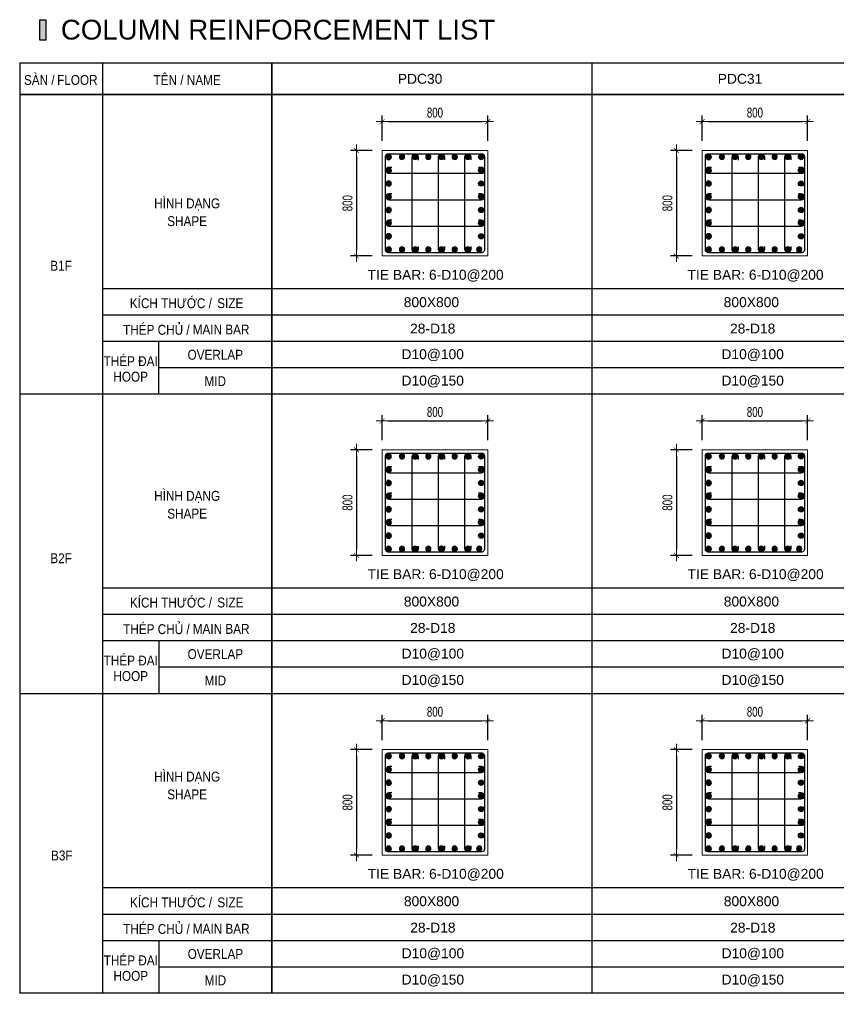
# Model space of a CAD drawing. Header units: millimetres. Extents: x 49323 to 598907, y -6102 to 181761.
# Drawn here: x 568874 to 575085, y 91025 to 98408 of the extents above; entities that cross this region are included whole.
import ezdxf
from ezdxf.enums import TextEntityAlignment as Align

# ---------------------------------------------------------------- set-up
doc = ezdxf.new("R2010")
doc.units = ezdxf.units.MM
doc.linetypes.add('CENTER2', pattern=[1.125, 0.75, -0.125, 0.125, -0.125])
doc.layers.get('Defpoints').update_dxf_attribs({"color": 151, "lineweight": 9})
for name, color, linetype in [('2', 2, 'Continuous'), ('CEN', 1, 'CENTER2'), ('STL', 3, 'Continuous'), ('TIT1', 3, 'Continuous'), ('TXT', 3, 'Continuous')]:
    doc.layers.add(name, color=color, linetype=linetype)
for name, color, linetype, lineweight in [('NDC_S_CONTINUOUS', 3, 'Continuous', 20), ('NDC_S_DIM', 1, 'Continuous', 15), ('NDC_S_VN TEXT', 7, 'Continuous', 20)]:
    doc.layers.add(name, color=color, linetype=linetype, lineweight=lineweight)
doc.styles.add('ARIAL', font='arial.ttf', dxfattribs={"width": 0.8})
doc.styles.add('NDC_ARIAL', font='arial.ttf', dxfattribs={"width": 0.85})
doc.styles.add('NDC_DIM', font='', dxfattribs={"width": 0.75})
doc.styles.get('NDC_DIM').set_extended_font_data('Dotum')
doc.dimstyles.new('NDC_dim_30', dxfattribs={"dimscale": 30, "dimtxt": 2.5, "dimasz": 1.5, "dimexe": 1.5, "dimexo": 2.5, "dimgap": 1, "dimtad": 1, "dimdec": 0, "dimzin": 0, "dimdsep": 46, "dimtxsty": 'NDC_DIM', "dimblk": 'DIMMARK', "dimcen": 0.09, "dimdle": 1.2, "dimclrd": 1, "dimclre": 1, "dimclrt": 3, "dimadec": 0, "dimazin": 0, "dimtfac": 1, "dimtdec": 0, "dimtix": 1, "dimtofl": 0, "dimtmove": 0, "dimatfit": 3, "dimfxl": 8, "dimfxlon": 1, "dimtolj": 1, "dimtzin": 0, "dimarcsym": 0})

# ---------------------------------------------------------------- blocks, each defined once
blk = doc.blocks.new('8')
at = {"layer": '2'}
blk.add_hatch(color=256, dxfattribs=at).paths.add_polyline_path([(20, 0, 0.386127), (1.9, 19.9), (-1.9, 19.9, 0.386127), (-20, 0, 1)])
blk.add_circle((0, 0), 20, dxfattribs=at)
blk = doc.blocks.new('5')
at = {"layer": 'CEN', "rotation": 180}
blk.add_blockref('8', (0, 0), dxfattribs=at)
blk = doc.blocks.new('DIMMARK')
at = {"layer": 'NDC_S_DIM', "color": 1}
blk.add_line((-1.5, 0), (1, 0), dxfattribs=at)
at = {"layer": 'NDC_S_DIM', "color": 2, "const_width": 0.1}
blk.add_lwpolyline([(-0.42, -0.42), (0.42, 0.42)], dxfattribs=at)
blk = doc.blocks.new('*D1625')
at = {"layer": 'Defpoints', "color": 0, "ltscale": 40, "transparency": 16777216}
for p in [(572424.9, 93092.2), (571624.9, 92870.8), (572424.9, 92870.8)]:
    blk.add_point(p, dxfattribs=at)
at = {"layer": 'NDC_S_DIM', "color": 1, "lineweight": -2, "ltscale": 40, "transparency": 16777216}
for p, q in [((571624.9, 92945.8), (571624.9, 93137.2)), ((572424.9, 92945.8), (572424.9, 93137.2)), ((571669.9, 93092.2), (572379.9, 93092.2))]:
    blk.add_line(p, q, dxfattribs=at)
at = {"layer": 'NDC_S_DIM', "color": 1, "lineweight": -2, "ltscale": 40, "transparency": 16777216, "xscale": 45, "yscale": 45, "zscale": 45, "rotation": 180}
blk.add_blockref('DIMMARK', (571624.9, 93092.2), dxfattribs=at)
at = {"layer": 'NDC_S_DIM', "color": 1, "lineweight": -2, "ltscale": 40, "transparency": 16777216, "xscale": 45, "yscale": 45, "zscale": 45}
blk.add_blockref('DIMMARK', (572424.9, 93092.2), dxfattribs=at)
at = {"layer": 'NDC_S_DIM', "color": 3, "ltscale": 40, "transparency": 16777216, "insert": (572024.9, 93159.8), "char_height": 75, "attachment_point": 5, "style": 'NDC_DIM'}
blk.add_mtext('\\A1;800', dxfattribs=at)
blk = doc.blocks.new('*D1626')
at = {"layer": 'Defpoints', "color": 0, "ltscale": 40, "transparency": 16777216}
for p in [(571624.9, 92873.4), (571429.5, 92073.4), (571624.9, 92073.4)]:
    blk.add_point(p, dxfattribs=at)
at = {"layer": 'NDC_S_DIM', "color": 1, "lineweight": -2, "ltscale": 40, "transparency": 16777216}
for p, q in [((571549.9, 92873.4), (571384.5, 92873.4)), ((571429.5, 92828.4), (571429.5, 92118.4)), ((571549.9, 92073.4), (571384.5, 92073.4))]:
    blk.add_line(p, q, dxfattribs=at)
at = {"layer": 'NDC_S_DIM', "color": 1, "lineweight": -2, "ltscale": 40, "transparency": 16777216, "xscale": 45, "yscale": 45, "zscale": 45}
for p, rotation in [((571429.5, 92873.4), 90), ((571429.5, 92073.4), 270)]:
    blk.add_blockref('DIMMARK', p, dxfattribs=dict(at, rotation=rotation))
at = {"layer": 'NDC_S_DIM', "color": 3, "ltscale": 40, "transparency": 16777216, "insert": (571362, 92473.4), "char_height": 75, "attachment_point": 5, "rotation": 90, "style": 'NDC_DIM'}
blk.add_mtext('\\A1;800', dxfattribs=at)
blk = doc.blocks.new('*D1627')
at = {"layer": 'Defpoints', "color": 0, "ltscale": 40, "transparency": 16777216}
for p in [(572424.9, 95365.1), (571624.9, 95143.7), (572424.9, 95143.7)]:
    blk.add_point(p, dxfattribs=at)
at = {"layer": 'NDC_S_DIM', "color": 1, "lineweight": -2, "ltscale": 40, "transparency": 16777216}
for p, q in [((571624.9, 95218.7), (571624.9, 95410.1)), ((572424.9, 95218.7), (572424.9, 95410.1)), ((571669.9, 95365.1), (572379.9, 95365.1))]:
    blk.add_line(p, q, dxfattribs=at)
at = {"layer": 'NDC_S_DIM', "color": 1, "lineweight": -2, "ltscale": 40, "transparency": 16777216, "xscale": 45, "yscale": 45, "zscale": 45, "rotation": 180}
blk.add_blockref('DIMMARK', (571624.9, 95365.1), dxfattribs=at)
at = {"layer": 'NDC_S_DIM', "color": 1, "lineweight": -2, "ltscale": 40, "transparency": 16777216, "xscale": 45, "yscale": 45, "zscale": 45}
blk.add_blockref('DIMMARK', (572424.9, 95365.1), dxfattribs=at)
at = {"layer": 'NDC_S_DIM', "color": 3, "ltscale": 40, "transparency": 16777216, "insert": (572024.9, 95432.6), "char_height": 75, "attachment_point": 5, "style": 'NDC_DIM'}
blk.add_mtext('\\A1;800', dxfattribs=at)
blk = doc.blocks.new('*D1628')
at = {"layer": 'Defpoints', "color": 0, "ltscale": 40, "transparency": 16777216}
for p in [(571624.9, 95146.2), (571429.5, 94346.2), (571624.9, 94346.2)]:
    blk.add_point(p, dxfattribs=at)
at = {"layer": 'NDC_S_DIM', "color": 1, "lineweight": -2, "ltscale": 40, "transparency": 16777216}
for p, q in [((571549.9, 95146.2), (571384.5, 95146.2)), ((571429.5, 95101.2), (571429.5, 94391.2)), ((571549.9, 94346.2), (571384.5, 94346.2))]:
    blk.add_line(p, q, dxfattribs=at)
at = {"layer": 'NDC_S_DIM', "color": 1, "lineweight": -2, "ltscale": 40, "transparency": 16777216, "xscale": 45, "yscale": 45, "zscale": 45}
for p, rotation in [((571429.5, 95146.2), 90), ((571429.5, 94346.2), 270)]:
    blk.add_blockref('DIMMARK', p, dxfattribs=dict(at, rotation=rotation))
at = {"layer": 'NDC_S_DIM', "color": 3, "ltscale": 40, "transparency": 16777216, "insert": (571362, 94746.2), "char_height": 75, "attachment_point": 5, "rotation": 90, "style": 'NDC_DIM'}
blk.add_mtext('\\A1;800', dxfattribs=at)
blk = doc.blocks.new('*D1629')
at = {"layer": 'Defpoints', "color": 0, "ltscale": 40, "transparency": 16777216}
for p in [(572424.9, 97634.5), (571624.9, 97413.1), (572424.9, 97413.1)]:
    blk.add_point(p, dxfattribs=at)
at = {"layer": 'NDC_S_DIM', "color": 1, "lineweight": -2, "ltscale": 40, "transparency": 16777216}
for p, q in [((571624.9, 97488.1), (571624.9, 97679.5)), ((571669.9, 97634.5), (572379.9, 97634.5)), ((572424.9, 97488.1), (572424.9, 97679.5))]:
    blk.add_line(p, q, dxfattribs=at)
at = {"layer": 'NDC_S_DIM', "color": 1, "lineweight": -2, "ltscale": 40, "transparency": 16777216, "xscale": 45, "yscale": 45, "zscale": 45, "rotation": 180}
blk.add_blockref('DIMMARK', (571624.9, 97634.5), dxfattribs=at)
at = {"layer": 'NDC_S_DIM', "color": 1, "lineweight": -2, "ltscale": 40, "transparency": 16777216, "xscale": 45, "yscale": 45, "zscale": 45}
blk.add_blockref('DIMMARK', (572424.9, 97634.5), dxfattribs=at)
at = {"layer": 'NDC_S_DIM', "color": 3, "ltscale": 40, "transparency": 16777216, "insert": (572024.9, 97702.1), "char_height": 75, "attachment_point": 5, "style": 'NDC_DIM'}
blk.add_mtext('\\A1;800', dxfattribs=at)
blk = doc.blocks.new('*D1630')
at = {"layer": 'Defpoints', "color": 0, "ltscale": 40, "transparency": 16777216}
for p in [(571624.9, 97415.7), (571429.5, 96615.7), (571624.9, 96615.7)]:
    blk.add_point(p, dxfattribs=at)
at = {"layer": 'NDC_S_DIM', "color": 1, "lineweight": -2, "ltscale": 40, "transparency": 16777216}
for p, q in [((571549.9, 97415.7), (571384.5, 97415.7)), ((571429.5, 97370.7), (571429.5, 96660.7)), ((571549.9, 96615.7), (571384.5, 96615.7))]:
    blk.add_line(p, q, dxfattribs=at)
at = {"layer": 'NDC_S_DIM', "color": 1, "lineweight": -2, "ltscale": 40, "transparency": 16777216, "xscale": 45, "yscale": 45, "zscale": 45}
for p, rotation in [((571429.5, 97415.7), 90), ((571429.5, 96615.7), 270)]:
    blk.add_blockref('DIMMARK', p, dxfattribs=dict(at, rotation=rotation))
at = {"layer": 'NDC_S_DIM', "color": 3, "ltscale": 40, "transparency": 16777216, "insert": (571362, 97015.7), "char_height": 75, "attachment_point": 5, "rotation": 90, "style": 'NDC_DIM'}
blk.add_mtext('\\A1;800', dxfattribs=at)
blk = doc.blocks.new('*D1717')
at = {"layer": 'Defpoints', "color": 0, "ltscale": 40, "transparency": 16777216}
for p in [(574851, 93092.2), (574051, 92870.8), (574851, 92870.8)]:
    blk.add_point(p, dxfattribs=at)
at = {"layer": 'NDC_S_DIM', "color": 1, "lineweight": -2, "ltscale": 40, "transparency": 16777216}
for p, q in [((574051, 92945.8), (574051, 93137.2)), ((574851, 92945.8), (574851, 93137.2)), ((574096, 93092.2), (574806, 93092.2))]:
    blk.add_line(p, q, dxfattribs=at)
at = {"layer": 'NDC_S_DIM', "color": 1, "lineweight": -2, "ltscale": 40, "transparency": 16777216, "xscale": 45, "yscale": 45, "zscale": 45, "rotation": 180}
blk.add_blockref('DIMMARK', (574051, 93092.2), dxfattribs=at)
at = {"layer": 'NDC_S_DIM', "color": 1, "lineweight": -2, "ltscale": 40, "transparency": 16777216, "xscale": 45, "yscale": 45, "zscale": 45}
blk.add_blockref('DIMMARK', (574851, 93092.2), dxfattribs=at)
at = {"layer": 'NDC_S_DIM', "color": 3, "ltscale": 40, "transparency": 16777216, "insert": (574451, 93159.8), "char_height": 75, "attachment_point": 5, "style": 'NDC_DIM'}
blk.add_mtext('\\A1;800', dxfattribs=at)
blk = doc.blocks.new('*D1718')
at = {"layer": 'Defpoints', "color": 0, "ltscale": 40, "transparency": 16777216}
for p in [(574051, 92873.4), (573855.6, 92073.4), (574051, 92073.4)]:
    blk.add_point(p, dxfattribs=at)
at = {"layer": 'NDC_S_DIM', "color": 1, "lineweight": -2, "ltscale": 40, "transparency": 16777216}
for p, q in [((573976, 92873.4), (573810.6, 92873.4)), ((573855.6, 92828.4), (573855.6, 92118.4)), ((573976, 92073.4), (573810.6, 92073.4))]:
    blk.add_line(p, q, dxfattribs=at)
at = {"layer": 'NDC_S_DIM', "color": 1, "lineweight": -2, "ltscale": 40, "transparency": 16777216, "xscale": 45, "yscale": 45, "zscale": 45}
for p, rotation in [((573855.6, 92873.4), 90), ((573855.6, 92073.4), 270)]:
    blk.add_blockref('DIMMARK', p, dxfattribs=dict(at, rotation=rotation))
at = {"layer": 'NDC_S_DIM', "color": 3, "ltscale": 40, "transparency": 16777216, "insert": (573788.1, 92473.4), "char_height": 75, "attachment_point": 5, "rotation": 90, "style": 'NDC_DIM'}
blk.add_mtext('\\A1;800', dxfattribs=at)
blk = doc.blocks.new('*D1719')
at = {"layer": 'Defpoints', "color": 0, "ltscale": 40, "transparency": 16777216}
for p in [(574851, 95365.1), (574051, 95143.7), (574851, 95143.7)]:
    blk.add_point(p, dxfattribs=at)
at = {"layer": 'NDC_S_DIM', "color": 1, "lineweight": -2, "ltscale": 40, "transparency": 16777216}
for p, q in [((574051, 95218.7), (574051, 95410.1)), ((574851, 95218.7), (574851, 95410.1)), ((574096, 95365.1), (574806, 95365.1))]:
    blk.add_line(p, q, dxfattribs=at)
at = {"layer": 'NDC_S_DIM', "color": 1, "lineweight": -2, "ltscale": 40, "transparency": 16777216, "xscale": 45, "yscale": 45, "zscale": 45, "rotation": 180}
blk.add_blockref('DIMMARK', (574051, 95365.1), dxfattribs=at)
at = {"layer": 'NDC_S_DIM', "color": 1, "lineweight": -2, "ltscale": 40, "transparency": 16777216, "xscale": 45, "yscale": 45, "zscale": 45}
blk.add_blockref('DIMMARK', (574851, 95365.1), dxfattribs=at)
at = {"layer": 'NDC_S_DIM', "color": 3, "ltscale": 40, "transparency": 16777216, "insert": (574451, 95432.6), "char_height": 75, "attachment_point": 5, "style": 'NDC_DIM'}
blk.add_mtext('\\A1;800', dxfattribs=at)
blk = doc.blocks.new('*D1720')
at = {"layer": 'Defpoints', "color": 0, "ltscale": 40, "transparency": 16777216}
for p in [(574051, 95146.2), (573855.6, 94346.2), (574051, 94346.2)]:
    blk.add_point(p, dxfattribs=at)
at = {"layer": 'NDC_S_DIM', "color": 1, "lineweight": -2, "ltscale": 40, "transparency": 16777216}
for p, q in [((573976, 95146.2), (573810.6, 95146.2)), ((573855.6, 95101.2), (573855.6, 94391.2)), ((573976, 94346.2), (573810.6, 94346.2))]:
    blk.add_line(p, q, dxfattribs=at)
at = {"layer": 'NDC_S_DIM', "color": 1, "lineweight": -2, "ltscale": 40, "transparency": 16777216, "xscale": 45, "yscale": 45, "zscale": 45}
for p, rotation in [((573855.6, 95146.2), 90), ((573855.6, 94346.2), 270)]:
    blk.add_blockref('DIMMARK', p, dxfattribs=dict(at, rotation=rotation))
at = {"layer": 'NDC_S_DIM', "color": 3, "ltscale": 40, "transparency": 16777216, "insert": (573788.1, 94746.2), "char_height": 75, "attachment_point": 5, "rotation": 90, "style": 'NDC_DIM'}
blk.add_mtext('\\A1;800', dxfattribs=at)
blk = doc.blocks.new('*D1723')
at = {"layer": 'Defpoints', "color": 0, "ltscale": 40, "transparency": 16777216}
for p in [(574851, 97634.5), (574051, 97413.1), (574851, 97413.1)]:
    blk.add_point(p, dxfattribs=at)
at = {"layer": 'NDC_S_DIM', "color": 1, "lineweight": -2, "ltscale": 40, "transparency": 16777216}
for p, q in [((574051, 97488.1), (574051, 97679.5)), ((574096, 97634.5), (574806, 97634.5)), ((574851, 97488.1), (574851, 97679.5))]:
    blk.add_line(p, q, dxfattribs=at)
at = {"layer": 'NDC_S_DIM', "color": 1, "lineweight": -2, "ltscale": 40, "transparency": 16777216, "xscale": 45, "yscale": 45, "zscale": 45, "rotation": 180}
blk.add_blockref('DIMMARK', (574051, 97634.5), dxfattribs=at)
at = {"layer": 'NDC_S_DIM', "color": 1, "lineweight": -2, "ltscale": 40, "transparency": 16777216, "xscale": 45, "yscale": 45, "zscale": 45}
blk.add_blockref('DIMMARK', (574851, 97634.5), dxfattribs=at)
at = {"layer": 'NDC_S_DIM', "color": 3, "ltscale": 40, "transparency": 16777216, "insert": (574451, 97702.1), "char_height": 75, "attachment_point": 5, "style": 'NDC_DIM'}
blk.add_mtext('\\A1;800', dxfattribs=at)
blk = doc.blocks.new('*D1724')
at = {"layer": 'Defpoints', "color": 0, "ltscale": 40, "transparency": 16777216}
for p in [(574051, 97415.7), (573855.6, 96615.7), (574051, 96615.7)]:
    blk.add_point(p, dxfattribs=at)
at = {"layer": 'NDC_S_DIM', "color": 1, "lineweight": -2, "ltscale": 40, "transparency": 16777216}
for p, q in [((573976, 97415.7), (573810.6, 97415.7)), ((573855.6, 97370.7), (573855.6, 96660.7)), ((573976, 96615.7), (573810.6, 96615.7))]:
    blk.add_line(p, q, dxfattribs=at)
at = {"layer": 'NDC_S_DIM', "color": 1, "lineweight": -2, "ltscale": 40, "transparency": 16777216, "xscale": 45, "yscale": 45, "zscale": 45}
for p, rotation in [((573855.6, 97415.7), 90), ((573855.6, 96615.7), 270)]:
    blk.add_blockref('DIMMARK', p, dxfattribs=dict(at, rotation=rotation))
at = {"layer": 'NDC_S_DIM', "color": 3, "ltscale": 40, "transparency": 16777216, "insert": (573788.1, 97015.7), "char_height": 75, "attachment_point": 5, "rotation": 90, "style": 'NDC_DIM'}
blk.add_mtext('\\A1;800', dxfattribs=at)

msp = doc.modelspace()

# ---------------------------------------------------------------- hatches: boundary and pattern name
at = {"layer": 'TXT'}
msp.add_hatch(color=7, dxfattribs=at).paths.add_polyline_path([(569075.8, 98253.8), (569075.8, 98403.8), (569025.8, 98403.8), (569025.8, 98253.8)])

# ---------------------------------------------------------------- linework, layer by layer
at = {"layer": '2', "lineweight": -2, "ltscale": 1000}
for points in [[(572399.9, 97370.7), (572399.9, 96660.7, -0.414214), (572379.9, 96640.7), (571669.9, 96640.7, -0.414214), (571649.9, 96660.7), (571649.9, 97370.7, -0.414214), (571669.9, 97390.7), (572379.9, 97390.7, -0.414214)], [(574826, 97370.7), (574826, 96660.7, -0.414214), (574806, 96640.7), (574096, 96640.7, -0.414214), (574076, 96660.7), (574076, 97370.7, -0.414214), (574096, 97390.7), (574806, 97390.7, -0.414214)], [(572399.9, 95101.2), (572399.9, 94391.2, -0.414214), (572379.9, 94371.2), (571669.9, 94371.2, -0.414214), (571649.9, 94391.2), (571649.9, 95101.2, -0.414214), (571669.9, 95121.2), (572379.9, 95121.2, -0.414214)], [(574826, 95101.2), (574826, 94391.2, -0.414214), (574806, 94371.2), (574096, 94371.2, -0.414214), (574076, 94391.2), (574076, 95101.2, -0.414214), (574096, 95121.2), (574806, 95121.2, -0.414214)], [(572399.9, 92828.4), (572399.9, 92118.4, -0.414214), (572379.9, 92098.4), (571669.9, 92098.4, -0.414214), (571649.9, 92118.4), (571649.9, 92828.4, -0.414214), (571669.9, 92848.4), (572379.9, 92848.4, -0.414214)], [(574826, 92828.4), (574826, 92118.4, -0.414214), (574806, 92098.4), (574096, 92098.4, -0.414214), (574076, 92118.4), (574076, 92828.4, -0.414214), (574096, 92848.4), (574806, 92848.4, -0.414214)]]:
    msp.add_lwpolyline(points, format="xyb", close=True, dxfattribs=at)
at = {"layer": '2'}
for points in [[(571897.2, 96685.3), (571897.2, 96663.2, -1), (571852.2, 96663.2), (571852.2, 97365.2, -1), (571897.2, 97365.2), (571897.2, 97343)], [(572097.2, 96686.8), (572097.2, 96664.7, -1), (572052.2, 96664.7), (572052.2, 97366.7, -1), (572097.2, 97366.7), (572097.2, 97344.5)], [(572297.2, 96686.8), (572297.2, 96664.7, -1), (572252.2, 96664.7), (572252.2, 97366.7, -1), (572297.2, 97366.7), (572297.2, 97344.5)], [(574323.3, 96685.3), (574323.3, 96663.2, -1), (574278.3, 96663.2), (574278.3, 97365.2, -1), (574323.3, 97365.2), (574323.3, 97343)], [(574523.3, 96686.8), (574523.3, 96664.7, -1), (574478.3, 96664.7), (574478.3, 97366.7, -1), (574523.3, 97366.7), (574523.3, 97344.5)], [(574723.3, 96686.8), (574723.3, 96664.7, -1), (574678.3, 96664.7), (574678.3, 97366.7, -1), (574723.3, 97366.7), (574723.3, 97344.5)], [(571696.8, 97287.2), (571674.7, 97287.2, 1), (571674.7, 97242.2), (572376.7, 97242.2, 1), (572376.7, 97287.2), (572354.6, 97287.2)], [(574122.9, 97287.2), (574100.8, 97287.2, 1), (574100.8, 97242.2), (574802.8, 97242.2, 1), (574802.8, 97287.2), (574780.7, 97287.2)], [(571696.8, 97087.2), (571674.7, 97087.2, 1), (571674.7, 97042.2), (572376.7, 97042.2, 1), (572376.7, 97087.2), (572354.6, 97087.2)], [(574122.9, 97087.2), (574100.8, 97087.2, 1), (574100.8, 97042.2), (574802.8, 97042.2, 1), (574802.8, 97087.2), (574780.7, 97087.2)], [(571696.8, 96887.2), (571674.7, 96887.2, 1), (571674.7, 96842.2), (572376.7, 96842.2, 1), (572376.7, 96887.2), (572354.6, 96887.2)], [(574122.9, 96887.2), (574100.8, 96887.2, 1), (574100.8, 96842.2), (574802.8, 96842.2, 1), (574802.8, 96887.2), (574780.7, 96887.2)], [(571897.2, 94415.9), (571897.2, 94393.7, -1), (571852.2, 94393.7), (571852.2, 95095.7, -1), (571897.2, 95095.7), (571897.2, 95073.6)], [(572097.2, 94417.4), (572097.2, 94395.2, -1), (572052.2, 94395.2), (572052.2, 95097.2, -1), (572097.2, 95097.2), (572097.2, 95075.1)], [(572297.2, 94417.4), (572297.2, 94395.2, -1), (572252.2, 94395.2), (572252.2, 95097.2, -1), (572297.2, 95097.2), (572297.2, 95075.1)], [(574323.3, 94415.9), (574323.3, 94393.7, -1), (574278.3, 94393.7), (574278.3, 95095.7, -1), (574323.3, 95095.7), (574323.3, 95073.6)], [(574523.3, 94417.4), (574523.3, 94395.2, -1), (574478.3, 94395.2), (574478.3, 95097.2, -1), (574523.3, 95097.2), (574523.3, 95075.1)], [(574723.3, 94417.4), (574723.3, 94395.2, -1), (574678.3, 94395.2), (574678.3, 95097.2, -1), (574723.3, 95097.2), (574723.3, 95075.1)], [(571696.8, 95017.8), (571674.7, 95017.8, 1), (571674.7, 94972.8), (572376.7, 94972.8, 1), (572376.7, 95017.8), (572354.6, 95017.8)], [(574122.9, 95017.8), (574100.8, 95017.8, 1), (574100.8, 94972.8), (574802.8, 94972.8, 1), (574802.8, 95017.8), (574780.7, 95017.8)], [(571696.8, 94817.8), (571674.7, 94817.8, 1), (571674.7, 94772.8), (572376.7, 94772.8, 1), (572376.7, 94817.8), (572354.6, 94817.8)], [(574122.9, 94817.8), (574100.8, 94817.8, 1), (574100.8, 94772.8), (574802.8, 94772.8, 1), (574802.8, 94817.8), (574780.7, 94817.8)], [(571696.8, 94617.8), (571674.7, 94617.8, 1), (571674.7, 94572.8), (572376.7, 94572.8, 1), (572376.7, 94617.8), (572354.6, 94617.8)], [(574122.9, 94617.8), (574100.8, 94617.8, 1), (574100.8, 94572.8), (574802.8, 94572.8, 1), (574802.8, 94617.8), (574780.7, 94617.8)], [(571897.2, 92143), (571897.2, 92120.9, -1), (571852.2, 92120.9), (571852.2, 92822.9, -1), (571897.2, 92822.9), (571897.2, 92800.7)], [(572097.2, 92144.5), (572097.2, 92122.4, -1), (572052.2, 92122.4), (572052.2, 92824.4, -1), (572097.2, 92824.4), (572097.2, 92802.2)], [(572297.2, 92144.5), (572297.2, 92122.4, -1), (572252.2, 92122.4), (572252.2, 92824.4, -1), (572297.2, 92824.4), (572297.2, 92802.2)], [(574323.3, 92143), (574323.3, 92120.9, -1), (574278.3, 92120.9), (574278.3, 92822.9, -1), (574323.3, 92822.9), (574323.3, 92800.7)], [(574523.3, 92144.5), (574523.3, 92122.4, -1), (574478.3, 92122.4), (574478.3, 92824.4, -1), (574523.3, 92824.4), (574523.3, 92802.2)], [(574723.3, 92144.5), (574723.3, 92122.4, -1), (574678.3, 92122.4), (574678.3, 92824.4, -1), (574723.3, 92824.4), (574723.3, 92802.2)], [(571696.8, 92744.9), (571674.7, 92744.9, 1), (571674.7, 92699.9), (572376.7, 92699.9, 1), (572376.7, 92744.9), (572354.6, 92744.9)], [(574122.9, 92744.9), (574100.8, 92744.9, 1), (574100.8, 92699.9), (574802.8, 92699.9, 1), (574802.8, 92744.9), (574780.7, 92744.9)], [(571696.8, 92544.9), (571674.7, 92544.9, 1), (571674.7, 92499.9), (572376.7, 92499.9, 1), (572376.7, 92544.9), (572354.6, 92544.9)], [(574122.9, 92544.9), (574100.8, 92544.9, 1), (574100.8, 92499.9), (574802.8, 92499.9, 1), (574802.8, 92544.9), (574780.7, 92544.9)], [(571696.8, 92344.9), (571674.7, 92344.9, 1), (571674.7, 92299.9), (572376.7, 92299.9, 1), (572376.7, 92344.9), (572354.6, 92344.9)], [(574122.9, 92344.9), (574100.8, 92344.9, 1), (574100.8, 92299.9), (574802.8, 92299.9, 1), (574802.8, 92344.9), (574780.7, 92344.9)]]:
    msp.add_lwpolyline(points, format="xyb", dxfattribs=at)
at = {"layer": 'NDC_S_CONTINUOUS', "ltscale": 70}
for points in [[(572424.9, 97415.7), (572424.9, 96615.7), (571624.9, 96615.7), (571624.9, 97415.7), (572424.9, 97415.7)], [(574851, 97415.7), (574851, 96615.7), (574051, 96615.7), (574051, 97415.7), (574851, 97415.7)], [(572424.9, 95146.2), (572424.9, 94346.2), (571624.9, 94346.2), (571624.9, 95146.2), (572424.9, 95146.2)], [(574851, 95146.2), (574851, 94346.2), (574051, 94346.2), (574051, 95146.2), (574851, 95146.2)], [(572424.9, 92873.4), (572424.9, 92073.4), (571624.9, 92073.4), (571624.9, 92873.4), (572424.9, 92873.4)], [(574851, 92873.4), (574851, 92073.4), (574051, 92073.4), (574051, 92873.4), (574851, 92873.4)]]:
    msp.add_lwpolyline(points, dxfattribs=at)
at = {"layer": 'TIT1', "color": 2}
msp.add_line((568875.8, 98078.8), (580491.9, 98078.8), dxfattribs=at)
at = {"layer": 'TIT1'}
for p, q in [((568875.8, 98078.8), (568875.8, 91028.1)), ((569503.6, 98078.8), (569503.6, 91028.1)), ((570787.5, 91028.1), (570787.5, 98078.8)), ((570787.5, 98078.8), (570787.5, 91028.1)), ((573213.6, 98078.8), (573213.6, 91028.1)), ((580491.9, 97838.8), (568874.1, 97838.8)), ((568875.8, 97838.8), (580491.9, 97838.8)), ((580491.9, 95566.8), (568874.6, 95566.8)), ((580491.9, 93297.4), (568875.2, 93297.4)), ((580491.9, 91028.1), (568875.2, 91028.1))]:
    msp.add_line(p, q, dxfattribs=at)
at = {"layer": 'TIT1', "color": 8}
for p, q in [((580491.9, 96366.8), (569502.5, 96366.8)), ((580491.9, 96166.8), (569502.5, 96166.8)), ((580491.9, 95966.8), (569502.5, 95966.8)), ((569931.7, 95566.8), (569931.7, 95966.8)), ((580491.9, 95766.8), (569931.7, 95766.8)), ((580491.9, 94097.4), (569503, 94097.4)), ((580491.9, 93897.4), (569503, 93897.4)), ((580491.9, 93697.4), (569503, 93697.4)), ((569932.3, 93297.4), (569932.3, 93697.4)), ((580491.9, 93497.4), (569932.3, 93497.4)), ((580491.9, 91824.5), (569503.6, 91824.5)), ((580491.9, 91624.5), (569503.6, 91624.5)), ((580491.9, 91424.5), (569503.6, 91424.5)), ((569932.8, 91024.5), (569932.8, 91424.5)), ((580491.9, 91224.5), (569932.8, 91224.5))]:
    msp.add_line(p, q, dxfattribs=at)
at = {"layer": 'TXT', "color": 7}
msp.add_lwpolyline([(569075.8, 98253.8), (569075.8, 98403.8), (569025.8, 98403.8), (569025.8, 98253.8)], close=True, dxfattribs=at)
msp.add_lwpolyline([(569075.8, 98253.8), (569075.8, 98403.8), (569025.8, 98403.8), (569025.8, 98253.8)], close=True, dxfattribs=at)

# ---------------------------------------------------------------- block references
at = {"layer": 'STL', "xscale": -1}
for p in [(571674.7, 97365.7), (574100.8, 97365.7), (571674.7, 97264.7), (574100.8, 97264.7), (571674.7, 97164.7), (574100.8, 97164.7), (571674.7, 97064.7), (574100.8, 97064.7), (571674.7, 96964.7), (574100.8, 96964.7), (571674.7, 96864.7), (574100.8, 96864.7), (571674.7, 96764.7), (574100.8, 96764.7), (571674.7, 96664.7), (574100.8, 96664.7), (571674.7, 95096.2), (574100.8, 95096.2), (571674.7, 94995.3), (574100.8, 94995.3), (571674.7, 94895.3), (574100.8, 94895.3), (571674.7, 94795.3), (574100.8, 94795.3), (571674.7, 94695.3), (574100.8, 94695.3), (571674.7, 94595.3), (574100.8, 94595.3), (571674.7, 94495.3), (574100.8, 94495.3), (571674.7, 94395.3), (574100.8, 94395.3), (571674.7, 92823.4), (574100.8, 92823.4), (571674.7, 92722.4), (574100.8, 92722.4), (571674.7, 92622.4), (574100.8, 92622.4), (571674.7, 92522.4), (574100.8, 92522.4), (571674.7, 92422.4), (574100.8, 92422.4), (571674.7, 92322.4), (574100.8, 92322.4), (571674.7, 92222.4), (574100.8, 92222.4), (571674.7, 92122.4), (574100.8, 92122.4)]:
    msp.add_blockref('5', p, dxfattribs=at)
at = {"layer": 'STL', "xscale": -1, "rotation": 270}
for p in [(571774.7, 97366.7), (571874.7, 97366.7), (571974.7, 97366.7), (572074.7, 97366.7), (572174.7, 97366.7), (572274.7, 97366.7), (574200.8, 97366.7), (574300.8, 97366.7), (574400.8, 97366.7), (574500.8, 97366.7), (574600.8, 97366.7), (574700.8, 97366.7), (571674.7, 96664.7), (571774.7, 96664.7), (571874.7, 96664.7), (571974.7, 96664.7), (572074.7, 96664.7), (572174.7, 96664.7), (572274.7, 96664.7), (572360.6, 96664.7), (574100.8, 96664.7), (574200.8, 96664.7), (574300.8, 96664.7), (574400.8, 96664.7), (574500.8, 96664.7), (574600.8, 96664.7), (574700.8, 96664.7), (574786.7, 96664.7), (571774.7, 95097.2), (571874.7, 95097.2), (571974.7, 95097.2), (572074.7, 95097.2), (572174.7, 95097.2), (572274.7, 95097.2), (574200.8, 95097.2), (574300.8, 95097.2), (574400.8, 95097.2), (574500.8, 95097.2), (574600.8, 95097.2), (574700.8, 95097.2), (571674.7, 94395.3), (571774.7, 94395.3), (571874.7, 94395.3), (571974.7, 94395.3), (572074.7, 94395.3), (572174.7, 94395.3), (572274.7, 94395.3), (572360.6, 94395.3), (574100.8, 94395.3), (574200.8, 94395.3), (574300.8, 94395.3), (574400.8, 94395.3), (574500.8, 94395.3), (574600.8, 94395.3), (574700.8, 94395.3), (574786.7, 94395.3), (571774.7, 92824.4), (571874.7, 92824.4), (571974.7, 92824.4), (572074.7, 92824.4), (572174.7, 92824.4), (572274.7, 92824.4), (574200.8, 92824.4), (574300.8, 92824.4), (574400.8, 92824.4), (574500.8, 92824.4), (574600.8, 92824.4), (574700.8, 92824.4), (571674.7, 92122.4), (571774.7, 92122.4), (571874.7, 92122.4), (571974.7, 92122.4), (572074.7, 92122.4), (572174.7, 92122.4), (572274.7, 92122.4), (572360.6, 92122.4), (574100.8, 92122.4), (574200.8, 92122.4), (574300.8, 92122.4), (574400.8, 92122.4), (574500.8, 92122.4), (574600.8, 92122.4), (574700.8, 92122.4), (574786.7, 92122.4)]:
    msp.add_blockref('5', p, dxfattribs=at)
at = {"layer": 'STL'}
for p in [(572375.1, 97365.7), (574801.2, 97365.7), (572375.1, 97264.7), (574801.2, 97264.7), (572375.1, 97164.7), (574801.2, 97164.7), (572375.1, 97064.7), (574801.2, 97064.7), (572375.1, 96964.7), (574801.2, 96964.7), (572375.1, 96864.7), (574801.2, 96864.7), (572375.1, 96764.7), (574801.2, 96764.7), (572375.1, 95096.2), (574801.2, 95096.2), (572375.1, 94995.3), (574801.2, 94995.3), (572375.1, 94895.3), (574801.2, 94895.3), (572375.1, 94795.3), (574801.2, 94795.3), (572375.1, 94695.3), (574801.2, 94695.3), (572375.1, 94595.3), (574801.2, 94595.3), (572375.1, 94495.3), (574801.2, 94495.3), (572375.1, 92823.4), (574801.2, 92823.4), (572375.1, 92722.4), (574801.2, 92722.4), (572375.1, 92622.4), (574801.2, 92622.4), (572375.1, 92522.4), (574801.2, 92522.4), (572375.1, 92422.4), (574801.2, 92422.4), (572375.1, 92322.4), (574801.2, 92322.4), (572375.1, 92222.4), (574801.2, 92222.4)]:
    msp.add_blockref('5', p, dxfattribs=at)

# ---------------------------------------------------------------- texts
at = {"layer": 'NDC_S_VN TEXT', "style": 'NDC_ARIAL', "width": 0.85}
for s, p in [('SÀN /', (569024.4, 97958.8)), ('HÌNH DẠNG', (570145.5, 97015.8)), ('KÍCH THƯỚC /', (570022.1, 96266.8)), ('THÉP CHỦ /', (569912, 96066.8)), ('THÉP ĐAI', (569717.2, 95827.9)), ('HÌNH DẠNG', (570145.5, 94798.7)), ('KÍCH THƯỚC /', (570022.6, 93997.4)), ('THÉP CHỦ /', (569912.6, 93797.4)), ('THÉP ĐAI', (569717.8, 93558.5)), ('HÌNH DẠNG', (570145.5, 92670.3)), ('KÍCH THƯỚC /', (570023.2, 91724.5)), ('THÉP CHỦ /', (569913.1, 91524.5)), ('THÉP ĐAI', (569718.3, 91285.6))]:
    msp.add_text(s, height=75, dxfattribs=at).set_placement(p, align=Align.MIDDLE)
at = {"layer": 'TIT1', "style": 'NDC_ARIAL', "width": 0.85}
for s, p in [('FLOOR', (569312.9, 97950)), ('TÊN / NAME', (570145.7, 97958.8)), ('SHAPE', (570145.5, 96879.6)), ('B1F', (569189.6, 96541.8)), ('SIZE', (570472.6, 96258)), ('MAIN BAR', (570402.9, 96058)), ('OVERLAP', (570359.1, 95866.8)), ('HOOP', (569717.2, 95700.6)), ('MID', (570359.1, 95666.8)), ('SHAPE', (570145.5, 94662.5)), ('B2F', (569189.6, 94324.7)), ('SIZE', (570473.1, 93988.6)), ('MAIN BAR', (570403.4, 93788.6)), ('OVERLAP', (570359.6, 93597.4)), ('HOOP', (569717.8, 93431.2)), ('MID', (570359.6, 93397.4)), ('SHAPE', (570145.5, 92534)), ('B3F', (569195, 92071)), ('SIZE', (570473.6, 91715.7)), ('MAIN BAR', (570404, 91515.7)), ('OVERLAP', (570360.1, 91324.5)), ('HOOP', (569718.3, 91158.3)), ('MID', (570360.1, 91124.5))]:
    msp.add_text(s, height=75, dxfattribs=at).set_placement(p, align=Align.MIDDLE)
at = {"layer": 'TIT1', "color": 2, "style": 'NDC_ARIAL'}
for s, p in [('PDC30', (571912, 97958.8)), ('PDC31', (574338.1, 97958.8))]:
    msp.add_text(s, height=75, dxfattribs=at).set_placement(p, align=Align.MIDDLE)
at = {"layer": 'TIT1', "style": 'NDC_ARIAL'}
for s, p in [('TIE BAR: 6-D10@200', (572029.8, 96467.4)), ('TIE BAR: 6-D10@200', (574455.9, 96467.4)), ('800X800', (571998, 96265.5)), ('800X800', (574424.1, 96265.5)), ('28-D18', (572008, 96065.5)), ('28-D18', (574434.1, 96065.5)), ('D10@100', (572008, 95865.5)), ('D10@100', (574434.1, 95865.5)), ('D10@150', (572008, 95665.5)), ('D10@150', (574434.1, 95665.5)), ('TIE BAR: 6-D10@200', (572030.3, 94198)), ('TIE BAR: 6-D10@200', (574456.4, 94198)), ('800X800', (571998.5, 93996.1)), ('800X800', (574424.6, 93996.1)), ('28-D18', (572008.5, 93796.1)), ('28-D18', (574434.6, 93796.1)), ('D10@100', (572008.5, 93596.1)), ('D10@100', (574434.6, 93596.1)), ('D10@150', (572008.5, 93396.1)), ('D10@150', (574434.6, 93396.1)), ('TIE BAR: 6-D10@200', (572030.8, 91926.3)), ('TIE BAR: 6-D10@200', (574456.9, 91926.3)), ('800X800', (571999, 91724.4)), ('800X800', (574425.1, 91724.4)), ('28-D18', (572009.1, 91524.4)), ('28-D18', (574435.2, 91524.4)), ('D10@100', (572009.1, 91324.4)), ('D10@100', (574435.2, 91324.4)), ('D10@150', (572009.1, 91124.4)), ('D10@150', (574435.2, 91124.4))]:
    msp.add_text(s, height=75, dxfattribs=at).set_placement(p, align=Align.MIDDLE)
at = {"layer": 'TXT', "color": 3, "style": 'ARIAL'}
msp.add_text('COLUMN REINFORCEMENT LIST', height=150, dxfattribs=at).set_placement((569188, 98256.2))

# ---------------------------------------------------------------- dimensions: what is measured, and where the dimension line sits
at = {"layer": 'NDC_S_DIM', "ltscale": 40}
for base, p1, p2, picture, middle in [((572424.9, 97634.5), (571624.9, 97413.1), (572424.9, 97413.1), '*D1629', (572024.9, 97702.1)), ((574851, 97634.5), (574051, 97413.1), (574851, 97413.1), '*D1723', (574451, 97702.1)), ((572424.9, 95365.1), (571624.9, 95143.7), (572424.9, 95143.7), '*D1627', (572024.9, 95432.6)), ((574851, 95365.1), (574051, 95143.7), (574851, 95143.7), '*D1719', (574451, 95432.6)), ((572424.9, 93092.2), (571624.9, 92870.8), (572424.9, 92870.8), '*D1625', (572024.9, 93159.8)), ((574851, 93092.2), (574051, 92870.8), (574851, 92870.8), '*D1717', (574451, 93159.8))]:
    dim = msp.add_linear_dim(base=base, p1=p1, p2=p2, dimstyle='NDC_dim_30', dxfattribs=at)
    dim.commit()
    dim.dimension.update_dxf_attribs({"geometry": picture, "text_midpoint": middle})
for base, p1, p2, picture, middle in [((571429.5, 96615.7), (571624.9, 97415.7), (571624.9, 96615.7), '*D1630', (571362, 97015.7)), ((573855.6, 96615.7), (574051, 97415.7), (574051, 96615.7), '*D1724', (573788.1, 97015.7)), ((571429.5, 94346.2), (571624.9, 95146.2), (571624.9, 94346.2), '*D1628', (571362, 94746.2)), ((573855.6, 94346.2), (574051, 95146.2), (574051, 94346.2), '*D1720', (573788.1, 94746.2)), ((571429.5, 92073.4), (571624.9, 92873.4), (571624.9, 92073.4), '*D1626', (571362, 92473.4)), ((573855.6, 92073.4), (574051, 92873.4), (574051, 92073.4), '*D1718', (573788.1, 92473.4))]:
    dim = msp.add_linear_dim(base=base, p1=p1, p2=p2, angle=90, dimstyle='NDC_dim_30', dxfattribs=at)
    dim.commit()
    dim.dimension.update_dxf_attribs({"geometry": picture, "text_midpoint": middle})

doc.saveas('drawing.dxf')
